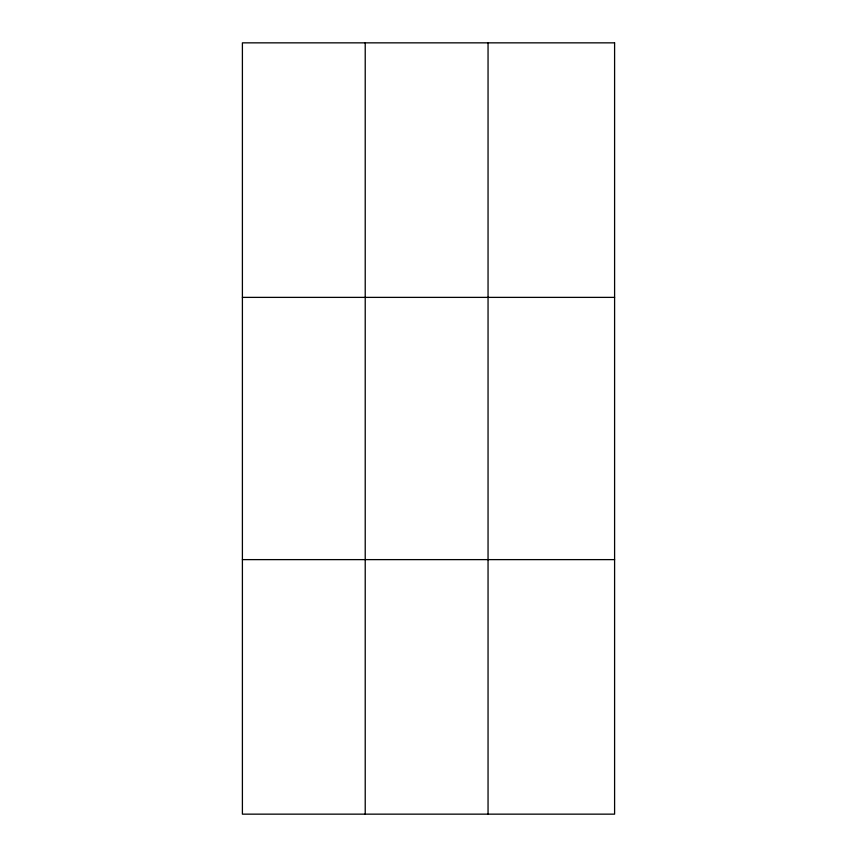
<?xml version="1.0" encoding="UTF-8"?>
<svg xmlns="http://www.w3.org/2000/svg" width="857" height="857" viewBox="0 0 857 857"><rect width="100%" height="100%" fill="white"/><g stroke="black" fill="none" stroke-linecap="round" stroke-linejoin="round"><path stroke-width="1.29" d="M365.221 814.15L365.221 42.85M488.051 814.15L488.051 42.85M242.402 297.379L614.598 297.379M242.402 559.621L614.598 559.621M614.598 42.85L614.598 814.15L242.402 814.15L242.402 42.85L614.598 42.85"/></g></svg>
